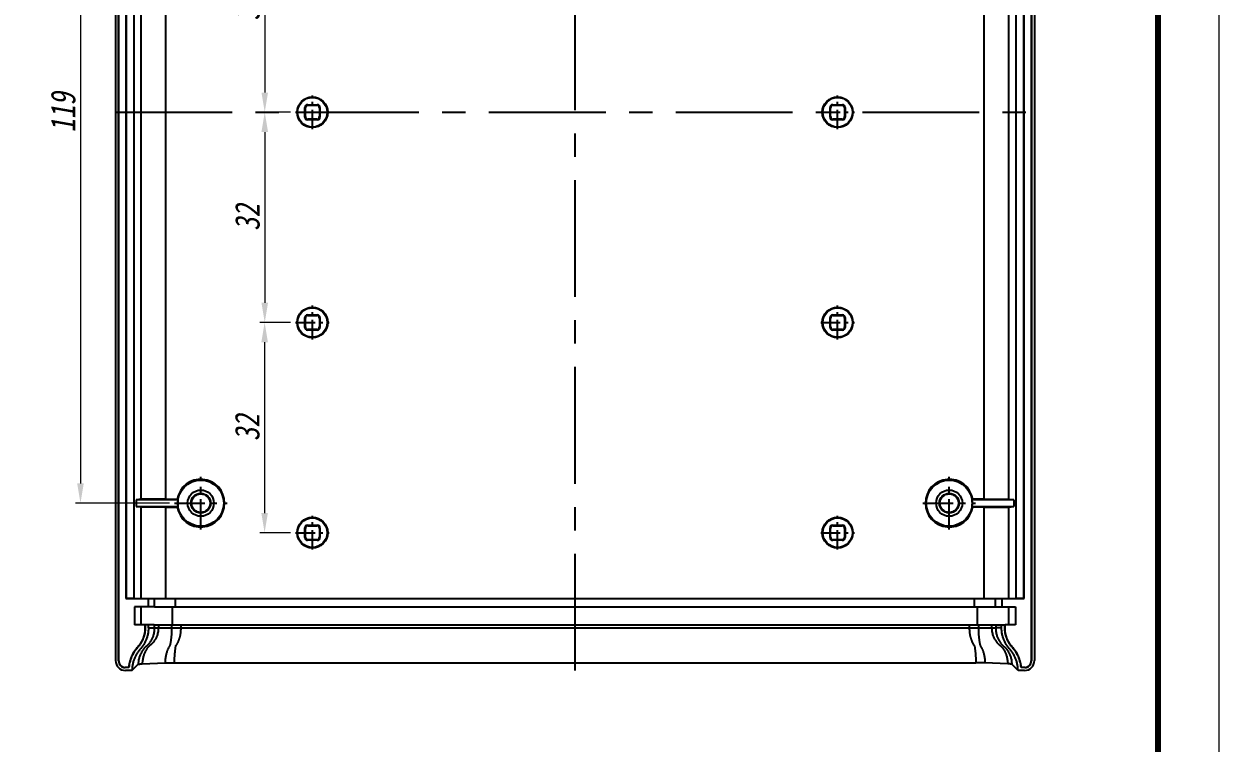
# Model space of a CAD drawing. Header units: millimetres. Extents: x 1518 to 2058, y 69 to 444.
# Drawn here: x 1875.7 to 2057.8, y 224.9 to 334.4 of the extents above; entities that cross this region are included whole.
import ezdxf

# ---------------------------------------------------------------- set-up
doc = ezdxf.new("R2010")
doc.units = ezdxf.units.MM
doc.linetypes.add('CENTER', pattern=[50.8, 31.75, -6.35, 6.35, -6.35])
doc.layers.add('02___PRT_ALL_AXES', color=7, linetype='Continuous')
doc.layers.add('06___PRT_ALL_SURFS', color=7, linetype='Continuous')
doc.layers.add('dim', color=82, linetype='Continuous', lineweight=9)
doc.layers.add('from', color=7, linetype='Continuous', lineweight=13)
doc.styles.add('wuwei', font='simsun.ttc', dxfattribs={"width": 0.8, "oblique": 10})
doc.dimstyles.new('wuwei', dxfattribs={"dimscale": 1.5, "dimtxt": 2.5, "dimasz": 1.5, "dimexe": 0.3, "dimexo": 0.3, "dimgap": 0.5, "dimtad": 1, "dimdsep": 46, "dimtxsty": 'wuwei', "dimcen": 0, "dimclrd": 42, "dimclre": 82, "dimclrt": 82, "dimazin": 2, "dimtfac": 1, "dimtofl": 0, "dimtmove": 0, "dimatfit": 3, "dimfxl": 0, "dimlwd": 5, "dimlwe": 5, "dimarcsym": 0})

# ---------------------------------------------------------------- blocks, each defined once
blk = doc.blocks.new('*D33')
at = {"layer": 'Defpoints', "color": 0}
for p in [(1898.66, 380.41), (1884.33, 261.41), (1898.66, 261.41)]:
    blk.add_point(p, dxfattribs=at)
at = {"layer": 'dim', "color": 82, "lineweight": 5}
for p, q in [((1897.91, 380.41), (1883.58, 380.41)), ((1897.91, 261.41), (1883.58, 261.41))]:
    blk.add_line(p, q, dxfattribs=at)
at = {"layer": 'dim', "color": 42, "lineweight": 5}
blk.add_line((1884.33, 377.41), (1884.33, 264.41), dxfattribs=at)
at = {"layer": 'dim', "color": 42}
for points in [[(1883.83, 377.41), (1884.83, 377.41), (1884.33, 380.41)], [(1883.83, 264.41), (1884.83, 264.41), (1884.33, 261.41)]]:
    blk.add_solid(points, dxfattribs=at)
at = {"layer": 'dim', "color": 82, "insert": (1881.71, 320.91), "char_height": 3.75, "attachment_point": 5, "rotation": 90, "style": 'wuwei'}
blk.add_mtext('119', dxfattribs=at)
blk = doc.blocks.new('*D35')
at = {"layer": 'Defpoints', "color": 0}
for p in [(1917.09, 352.91), (1912.4, 320.91), (1917.09, 320.91)]:
    blk.add_point(p, dxfattribs=at)
at = {"layer": 'dim', "color": 82, "lineweight": 5}
for p, q in [((1916.34, 352.91), (1911.65, 352.91)), ((1916.34, 320.91), (1911.65, 320.91))]:
    blk.add_line(p, q, dxfattribs=at)
at = {"layer": 'dim', "color": 42, "lineweight": 5}
blk.add_line((1912.4, 349.91), (1912.4, 323.91), dxfattribs=at)
at = {"layer": 'dim', "color": 42}
for points in [[(1911.9, 349.91), (1912.9, 349.91), (1912.4, 352.91)], [(1911.9, 323.91), (1912.9, 323.91), (1912.4, 320.91)]]:
    blk.add_solid(points, dxfattribs=at)
at = {"layer": 'dim', "color": 82, "insert": (1909.78, 336.91), "char_height": 3.75, "attachment_point": 5, "rotation": 90, "style": 'wuwei'}
blk.add_mtext('32', dxfattribs=at)
blk = doc.blocks.new('*D36')
at = {"layer": 'Defpoints', "color": 0}
for p in [(1917.09, 320.91), (1912.4, 288.91), (1917.09, 288.91)]:
    blk.add_point(p, dxfattribs=at)
at = {"layer": 'dim', "color": 82, "lineweight": 5}
for p, q in [((1916.34, 320.91), (1911.65, 320.91)), ((1916.34, 288.91), (1911.65, 288.91))]:
    blk.add_line(p, q, dxfattribs=at)
at = {"layer": 'dim', "color": 42, "lineweight": 5}
blk.add_line((1912.4, 317.91), (1912.4, 291.91), dxfattribs=at)
at = {"layer": 'dim', "color": 42}
for points in [[(1911.9, 317.91), (1912.9, 317.91), (1912.4, 320.91)], [(1911.9, 291.91), (1912.9, 291.91), (1912.4, 288.91)]]:
    blk.add_solid(points, dxfattribs=at)
at = {"layer": 'dim', "color": 82, "insert": (1909.78, 304.91), "char_height": 3.75, "attachment_point": 5, "rotation": 90, "style": 'wuwei'}
blk.add_mtext('32', dxfattribs=at)
blk = doc.blocks.new('*D37')
at = {"layer": 'Defpoints', "color": 0}
for p in [(1917.09, 288.91), (1912.38, 256.91), (1917.09, 256.91)]:
    blk.add_point(p, dxfattribs=at)
at = {"layer": 'dim', "color": 82, "lineweight": 5}
for p, q in [((1916.34, 288.91), (1911.63, 288.91)), ((1916.34, 256.91), (1911.63, 256.91))]:
    blk.add_line(p, q, dxfattribs=at)
at = {"layer": 'dim', "color": 42, "lineweight": 5}
blk.add_line((1912.38, 285.91), (1912.38, 259.91), dxfattribs=at)
at = {"layer": 'dim', "color": 42}
for points in [[(1911.88, 285.91), (1912.88, 285.91), (1912.38, 288.91)], [(1911.88, 259.91), (1912.88, 259.91), (1912.38, 256.91)]]:
    blk.add_solid(points, dxfattribs=at)
at = {"layer": 'dim', "color": 82, "insert": (1909.75, 272.91), "char_height": 3.75, "attachment_point": 5, "rotation": 90, "style": 'wuwei'}
blk.add_mtext('32', dxfattribs=at)

msp = doc.modelspace()

# ---------------------------------------------------------------- linework, layer by layer
at = {"color": 7, "linetype": 'Continuous'}
for p, q in [((1889.679, 404.394), (1889.679, 237.435)), ((1890.131, 237.413), (1890.131, 404.416)), ((1890.157, 237.413), (1890.157, 404.416)), ((2029.157, 404.416), (2029.157, 237.413)), ((2029.183, 404.416), (2029.183, 237.413)), ((2029.635, 404.394), (2029.635, 237.435)), ((1891.259, 394.914), (1891.259, 246.914)), ((1891.299, 394.875), (1891.299, 246.954)), ((1892.494, 246.954), (1892.494, 394.875)), ((2026.82, 394.875), (2026.82, 246.954)), ((2028.015, 246.954), (2028.015, 394.875)), ((2028.055, 246.914), (2028.055, 394.914)), ((1893.559, 262.007), (1893.559, 379.822)), ((1897.327, 262.025), (1897.327, 379.803)), ((2021.987, 262.025), (2021.987, 379.803)), ((2025.755, 262.007), (2025.755, 379.822)), ((1918.507, 320.164), (1918.507, 321.664)), ((1918.594, 321.577), (1918.507, 321.664)), ((1918.594, 320.252), (1918.594, 321.577)), ((1918.994, 321.977), (1918.907, 322.064)), ((1918.907, 322.064), (1920.407, 322.064)), ((1918.994, 321.977), (1920.32, 321.977)), ((1920.32, 321.977), (1920.407, 322.064)), ((1920.72, 321.577), (1920.807, 321.664)), ((1920.72, 321.577), (1920.72, 320.252)), ((1920.807, 321.664), (1920.807, 320.164)), ((1998.594, 321.577), (1998.507, 321.664)), ((1998.507, 320.164), (1998.507, 321.664)), ((1998.594, 320.252), (1998.594, 321.577)), ((1998.907, 322.064), (2000.407, 322.064)), ((1998.994, 321.977), (1998.907, 322.064)), ((1998.994, 321.977), (2000.32, 321.977)), ((2000.32, 321.977), (2000.407, 322.064)), ((2000.72, 321.577), (2000.807, 321.664)), ((2000.72, 321.577), (2000.72, 320.252)), ((2000.807, 321.664), (2000.807, 320.164)), ((1918.594, 320.252), (1918.507, 320.164)), ((1918.994, 319.852), (1918.907, 319.764)), ((1920.407, 319.764), (1918.907, 319.764)), ((1920.32, 319.852), (1918.994, 319.852)), ((1920.32, 319.852), (1920.407, 319.764)), ((1920.72, 320.252), (1920.807, 320.164)), ((1998.594, 320.252), (1998.507, 320.164)), ((1998.994, 319.852), (1998.907, 319.764)), ((2000.407, 319.764), (1998.907, 319.764)), ((2000.32, 319.852), (1998.994, 319.852)), ((2000.32, 319.852), (2000.407, 319.764)), ((2000.72, 320.252), (2000.807, 320.164)), ((1918.594, 289.577), (1918.507, 289.664)), ((1918.507, 288.164), (1918.507, 289.664)), ((1918.594, 288.252), (1918.594, 289.577)), ((1918.994, 289.977), (1918.907, 290.064)), ((1918.907, 290.064), (1920.407, 290.064)), ((1918.994, 289.977), (1920.32, 289.977)), ((1920.32, 289.977), (1920.407, 290.064)), ((1920.72, 289.577), (1920.807, 289.664)), ((1920.72, 289.577), (1920.72, 288.252)), ((1920.807, 289.664), (1920.807, 288.164)), ((1998.594, 289.577), (1998.507, 289.664)), ((1998.507, 288.164), (1998.507, 289.664)), ((1998.594, 288.252), (1998.594, 289.577)), ((1998.907, 290.064), (2000.407, 290.064)), ((1998.994, 289.977), (1998.907, 290.064)), ((1998.994, 289.977), (2000.32, 289.977)), ((2000.32, 289.977), (2000.407, 290.064)), ((2000.72, 289.577), (2000.807, 289.664)), ((2000.72, 289.577), (2000.72, 288.252)), ((2000.807, 289.664), (2000.807, 288.164)), ((1918.594, 288.252), (1918.507, 288.164)), ((1918.994, 287.852), (1918.907, 287.764)), ((1920.407, 287.764), (1918.907, 287.764)), ((1920.32, 287.852), (1918.994, 287.852)), ((1920.32, 287.852), (1920.407, 287.764)), ((1920.72, 288.252), (1920.807, 288.164)), ((1998.594, 288.252), (1998.507, 288.164)), ((1998.994, 287.852), (1998.907, 287.764)), ((2000.407, 287.764), (1998.907, 287.764)), ((2000.32, 287.852), (1998.994, 287.852)), ((2000.32, 287.852), (2000.407, 287.764)), ((2000.72, 288.252), (2000.807, 288.164)), ((1893.559, 262.007), (1892.791, 261.914)), ((1892.791, 261.914), (1892.791, 260.914)), ((1899.166, 261.914), (1892.791, 261.914)), ((1893.559, 260.822), (1892.791, 260.914)), ((1892.791, 260.914), (1899.166, 260.914)), ((1897.327, 262.025), (1893.559, 262.007)), ((1893.559, 246.914), (1893.559, 260.822)), ((1897.327, 260.803), (1893.559, 260.822)), ((1897.327, 262.025), (1899.071, 262.025)), ((1897.327, 246.914), (1897.327, 260.803)), ((1897.327, 260.803), (1899.071, 260.803)), ((2026.523, 261.914), (2020.148, 261.914)), ((2020.148, 260.914), (2026.523, 260.914)), ((2021.987, 262.025), (2020.242, 262.025)), ((2021.987, 260.803), (2020.242, 260.803)), ((2021.987, 262.025), (2025.755, 262.007)), ((2021.987, 260.803), (2025.755, 260.822)), ((2021.987, 246.914), (2021.987, 260.803)), ((2025.755, 262.007), (2026.523, 261.914)), ((2025.755, 260.822), (2026.523, 260.914)), ((2025.755, 246.914), (2025.755, 260.822)), ((2026.523, 261.914), (2026.523, 260.914)), ((1918.594, 257.577), (1918.507, 257.664)), ((1918.507, 256.164), (1918.507, 257.664)), ((1918.594, 256.252), (1918.594, 257.577)), ((1918.994, 257.977), (1918.907, 258.064)), ((1918.907, 258.064), (1920.407, 258.064)), ((1918.994, 257.977), (1920.32, 257.977)), ((1920.32, 257.977), (1920.407, 258.064)), ((1920.72, 257.577), (1920.807, 257.664)), ((1920.72, 257.577), (1920.72, 256.252)), ((1920.807, 257.664), (1920.807, 256.164)), ((1998.594, 257.577), (1998.507, 257.664)), ((1998.507, 256.164), (1998.507, 257.664)), ((1998.594, 256.252), (1998.594, 257.577)), ((1998.907, 258.064), (2000.407, 258.064)), ((1998.994, 257.977), (1998.907, 258.064)), ((1998.994, 257.977), (2000.32, 257.977)), ((2000.32, 257.977), (2000.407, 258.064)), ((2000.72, 257.577), (2000.807, 257.664)), ((2000.72, 257.577), (2000.72, 256.252)), ((2000.807, 257.664), (2000.807, 256.164)), ((1918.594, 256.252), (1918.507, 256.164)), ((1918.994, 255.852), (1918.907, 255.764)), ((1920.407, 255.764), (1918.907, 255.764)), ((1920.32, 255.852), (1918.994, 255.852)), ((1920.32, 255.852), (1920.407, 255.764)), ((1920.72, 256.252), (1920.807, 256.164)), ((1998.594, 256.252), (1998.507, 256.164)), ((1998.994, 255.852), (1998.907, 255.764)), ((2000.407, 255.764), (1998.907, 255.764)), ((2000.32, 255.852), (1998.994, 255.852)), ((2000.32, 255.852), (2000.407, 255.764)), ((2000.72, 256.252), (2000.807, 256.164)), ((1891.259, 246.914), (1891.299, 246.954)), ((1891.259, 246.914), (1895.615, 246.914)), ((1891.299, 246.954), (1892.494, 246.954)), ((1892.559, 246.914), (1892.494, 246.954)), ((1894.657, 246.914), (1894.657, 245.614)), ((2023.699, 246.914), (2028.055, 246.914)), ((2024.657, 246.914), (2024.657, 245.614)), ((2026.755, 246.914), (2026.82, 246.954)), ((2026.82, 246.954), (2028.015, 246.954)), ((2028.055, 246.914), (2028.015, 246.954)), ((1895.615, 245.614), (1892.559, 245.614)), ((1892.559, 245.614), (1892.559, 242.914)), ((2023.699, 245.614), (2026.755, 245.614)), ((2026.755, 245.614), (2026.755, 242.914)), ((1894.157, 242.914), (1892.559, 242.914)), ((1894.157, 242.914), (1894.157, 242.414)), ((1894.157, 242.414), (1894.183, 242.414)), ((1895.58, 242.914), (1894.183, 242.914)), ((1894.183, 242.914), (1894.183, 242.414)), ((1894.679, 242.414), (1894.679, 242.914)), ((1894.679, 242.414), (1895.58, 242.414)), ((2023.734, 242.914), (2025.131, 242.914)), ((2024.635, 242.414), (2023.734, 242.414)), ((2024.635, 242.414), (2024.635, 242.914)), ((2025.131, 242.414), (2025.131, 242.914)), ((2026.755, 242.914), (2025.157, 242.914)), ((2025.157, 242.414), (2025.157, 242.914)), ((1890.157, 237.413), (1890.131, 237.413)), ((1892.176, 235.936), (1893.127, 236.886)), ((2027.138, 235.936), (2026.187, 236.886)), ((2029.157, 237.413), (2029.183, 237.413)), ((1891.678, 236.414), (1891.156, 236.414)), ((1891.156, 236.414), (1891.156, 236.388)), ((1891.702, 236.388), (1891.156, 236.388)), ((1892.176, 235.936), (1891.177, 235.936)), ((2028.137, 235.936), (2027.138, 235.936)), ((2028.158, 236.388), (2027.612, 236.388)), ((2028.158, 236.414), (2027.636, 236.414)), ((2028.158, 236.414), (2028.158, 236.388))]:
    msp.add_line(p, q, dxfattribs=at)
at = {"color": 1, "linetype": 'CENTER', "ltscale": 0.559825}
for p, q in [((1959.657, 235.936), (1959.657, 405.893)), ((1889.679, 320.914), (2029.635, 320.914))]:
    msp.add_line(p, q, dxfattribs=at)
at = {"color": 1, "linetype": 'CENTER', "ltscale": 0.093491}
for p, q in [((1919.657, 318.343), (1919.657, 323.485)), ((1999.657, 318.343), (1999.657, 323.485)), ((1917.086, 320.914), (1922.228, 320.914)), ((1997.086, 320.914), (2002.228, 320.914)), ((1919.657, 286.343), (1919.657, 291.485)), ((1999.657, 286.343), (1999.657, 291.485)), ((1917.086, 288.914), (1922.228, 288.914)), ((1997.086, 288.914), (2002.228, 288.914)), ((1919.657, 254.343), (1919.657, 259.485)), ((1999.657, 254.343), (1999.657, 259.485)), ((1917.086, 256.914), (1922.228, 256.914)), ((1997.086, 256.914), (2002.228, 256.914))]:
    msp.add_line(p, q, dxfattribs=at)
at = {"color": 1, "linetype": 'CENTER', "ltscale": 0.145487}
for p, q in [((1902.657, 257.413), (1902.657, 265.415)), ((2016.657, 257.413), (2016.657, 265.415)), ((1898.656, 261.414), (1906.658, 261.414)), ((2012.656, 261.414), (2020.658, 261.414))]:
    msp.add_line(p, q, dxfattribs=at)
at = {"color": 7, "linetype": 'Continuous'}
for centre, radius in [((1919.657, 320.914), 2.337), ((1919.657, 320.914), 2.25), ((1999.657, 320.914), 2.337), ((1999.657, 320.914), 2.25), ((1919.657, 288.914), 2.337), ((1919.657, 288.914), 2.25), ((1999.657, 288.914), 2.337), ((1999.657, 288.914), 2.25), ((1902.657, 261.414), 3.5), ((2016.657, 261.414), 3.5), ((1902.657, 261.414), 1.5), ((1902.657, 261.414), 1.415), ((2016.657, 261.414), 1.5), ((2016.657, 261.414), 1.415), ((1919.657, 256.914), 2.337), ((1919.657, 256.914), 2.25), ((1999.657, 256.914), 2.337), ((1999.657, 256.914), 2.25)]:
    msp.add_circle(centre, radius, dxfattribs=at)
for centre, radius, start, end in [((1902.657, 261.414), 3.637, 189.67087, 170.32913), ((2016.657, 261.414), 3.637, 9.67087, 350.32913), ((1907.472, 269.114), 10.991, 220.16054, 220.92198), ((1907.515, 253.678), 11.048, 139.07999, 139.8375), ((1902.657, 261.414), 3.526, 171.84818, 188.15182), ((2011.799, 269.151), 11.048, 319.07999, 319.8375), ((2016.657, 261.414), 3.526, 351.84818, 8.15182), ((2011.842, 253.715), 10.991, 40.16054, 40.92198), ((1891.155, 237.412), 1.024, 179.9636, 270.0364), ((1891.155, 237.412), 0.998, 179.96838, 270.03162), ((2028.159, 237.412), 1.024, 269.9636, 0.0364), ((2028.159, 237.412), 0.998, 269.96905, 0.03095), ((1903.385, 247.074), 15.832, 222.31884, 222.44722), ((2015.929, 247.074), 15.832, 317.55278, 317.68116)]:
    msp.add_arc(centre, radius, start, end, dxfattribs=at)
for centre, major_axis, ratio, start_param, end_param in [((1918.907, 321.664), (0.283, -0.283), 0.9996955, 2.3563468, 3.9268385), ((1918.994, 321.577), (0.283, -0.283), 0.9996955, 2.3563468, 3.9268385), ((1920.32, 321.577), (-0.283, -0.283), 0.9996955, 2.3563468, 3.9268385), ((1920.407, 321.664), (0.283, 0.283), 0.9996955, -0.7852459, 0.7852459), ((1998.907, 321.664), (0.283, -0.283), 0.9996955, 2.3563468, 3.9268385), ((1998.994, 321.577), (0.283, -0.283), 0.9996955, 2.3563468, 3.9268385), ((2000.32, 321.577), (-0.283, -0.283), 0.9996955, 2.3563468, 3.9268385), ((2000.407, 321.664), (0.283, 0.283), 0.9996955, -0.7852459, 0.7852459), ((1918.907, 320.164), (0.283, 0.283), 0.9996955, -3.9268385, -2.3563468), ((1918.994, 320.252), (0.283, 0.283), 0.9996955, 2.3563468, 3.9268385), ((1920.32, 320.252), (-0.283, 0.283), 0.9996955, 2.3563468, 3.9268385), ((1920.407, 320.164), (0.283, -0.283), 0.9996955, -0.7852459, 0.7852459), ((1998.907, 320.164), (0.283, 0.283), 0.9996955, -3.9268385, -2.3563468), ((1998.994, 320.252), (0.283, 0.283), 0.9996955, 2.3563468, 3.9268385), ((2000.32, 320.252), (-0.283, 0.283), 0.9996955, 2.3563468, 3.9268385), ((2000.407, 320.164), (0.283, -0.283), 0.9996955, -0.7852459, 0.7852459), ((1918.907, 289.664), (0.283, -0.283), 0.9996955, 2.3563468, 3.9268385), ((1918.994, 289.577), (0.283, -0.283), 0.9996955, 2.3563468, 3.9268385), ((1920.32, 289.577), (-0.283, -0.283), 0.9996955, 2.3563468, 3.9268385), ((1920.407, 289.664), (0.283, 0.283), 0.9996955, -0.7852459, 0.7852459), ((1998.907, 289.664), (0.283, -0.283), 0.9996955, 2.3563468, 3.9268385), ((1998.994, 289.577), (0.283, -0.283), 0.9996955, 2.3563468, 3.9268385), ((2000.32, 289.577), (-0.283, -0.283), 0.9996955, 2.3563468, 3.9268385), ((2000.407, 289.664), (0.283, 0.283), 0.9996955, -0.7852459, 0.7852459), ((1918.907, 288.164), (0.283, 0.283), 0.9996955, -3.9268385, -2.3563468), ((1918.994, 288.252), (0.283, 0.283), 0.9996955, 2.3563468, 3.9268385), ((1920.32, 288.252), (-0.283, 0.283), 0.9996955, 2.3563468, 3.9268385), ((1920.407, 288.164), (0.283, -0.283), 0.9996955, -0.7852459, 0.7852459), ((1998.907, 288.164), (0.283, 0.283), 0.9996955, -3.9268385, -2.3563468), ((1998.994, 288.252), (0.283, 0.283), 0.9996955, 2.3563468, 3.9268385), ((2000.32, 288.252), (-0.283, 0.283), 0.9996955, 2.3563468, 3.9268385), ((2000.407, 288.164), (0.283, -0.283), 0.9996955, -0.7852459, 0.7852459), ((1918.907, 257.664), (0.283, -0.283), 0.9996955, 2.3563468, 3.9268385), ((1918.994, 257.577), (0.283, -0.283), 0.9996955, 2.3563468, 3.9268385), ((1920.32, 257.577), (-0.283, -0.283), 0.9996955, 2.3563468, 3.9268385), ((1920.407, 257.664), (0.283, 0.283), 0.9996955, -0.7852459, 0.7852459), ((1998.907, 257.664), (0.283, -0.283), 0.9996955, 2.3563468, 3.9268385), ((1998.994, 257.577), (0.283, -0.283), 0.9996955, 2.3563468, 3.9268385), ((2000.32, 257.577), (-0.283, -0.283), 0.9996955, 2.3563468, 3.9268385), ((2000.407, 257.664), (0.283, 0.283), 0.9996955, -0.7852459, 0.7852459), ((1918.907, 256.164), (0.283, 0.283), 0.9996955, -3.9268385, -2.3563468), ((1918.994, 256.252), (0.283, 0.283), 0.9996955, 2.3563468, 3.9268385), ((1920.32, 256.252), (-0.283, 0.283), 0.9996955, 2.3563468, 3.9268385), ((1920.407, 256.164), (0.283, -0.283), 0.9996955, -0.7852459, 0.7852459), ((1998.907, 256.164), (0.283, 0.283), 0.9996955, -3.9268385, -2.3563468), ((1998.994, 256.252), (0.283, 0.283), 0.9996955, 2.3563468, 3.9268385), ((2000.32, 256.252), (-0.283, 0.283), 0.9996955, 2.3563468, 3.9268385), ((2000.407, 256.164), (0.283, -0.283), 0.9996955, -0.7852459, 0.7852459), ((1891.18, 237.438), (-1.063, -1.063), 0.9980992, -0.7844468, 0.7844468), ((2028.134, 237.438), (1.063, -1.063), 0.9980992, -0.7844468, 0.7844468)]:
    msp.add_ellipse(centre, major_axis=major_axis, ratio=ratio, start_param=start_param, end_param=end_param, dxfattribs=at)
for points, start_tangent, end_tangent in [([(1894.157, 242.414), (1894.084, 241.62), (1893.867, 240.853), (1893.512, 240.137), (1893.291, 239.811), (1893.026, 239.49), (1892.877, 239.314), (1892.725, 239.124), (1892.446, 238.714), (1892.012, 237.836), (1891.856, 237.369), (1891.678, 236.414)], (0, -1), (-0.0934495, -0.995624)), ([(1894.183, 242.414), (1894.11, 241.615), (1893.891, 240.844), (1893.535, 240.123), (1893.312, 239.795), (1893.046, 239.473), (1892.897, 239.298), (1892.746, 239.108), (1892.468, 238.7), (1892.036, 237.826), (1891.882, 237.362), (1891.704, 236.412), (1891.702, 236.388)], (0, -1), (-0.088989, -0.9960326)), ([(1894.679, 242.414), (1894.652, 241.908), (1894.572, 241.407), (1894.441, 240.918), (1894.258, 240.445), (1894.027, 239.994), (1893.75, 239.569), (1893.428, 239.176), (1893.107, 238.782), (1892.829, 238.357), (1892.598, 237.905), (1892.415, 237.432), (1892.283, 236.943), (1892.203, 236.442), (1892.176, 235.936)], (0, -1), (-0.000323, -0.9999999)), ([(2027.138, 235.936), (2027.111, 236.442), (2027.031, 236.943), (2026.899, 237.432), (2026.716, 237.905), (2026.485, 238.356), (2026.208, 238.781), (2025.887, 239.174), (2025.565, 239.568), (2025.288, 239.993), (2025.056, 240.445), (2024.873, 240.918), (2024.741, 241.407), (2024.662, 241.908), (2024.635, 242.414)], (-0.000323, 0.9999999), (0, 1)), ([(2027.612, 236.388), (2027.61, 236.412), (2027.432, 237.362), (2027.278, 237.826), (2026.846, 238.7), (2026.568, 239.108), (2026.416, 239.298), (2026.268, 239.473), (2026.002, 239.795), (2025.779, 240.123), (2025.423, 240.844), (2025.204, 241.615), (2025.131, 242.414)], (-0.088989, 0.9960326), (0, 1)), ([(2027.636, 236.414), (2027.458, 237.369), (2027.302, 237.836), (2026.868, 238.714), (2026.589, 239.124), (2026.437, 239.314), (2026.288, 239.49), (2026.023, 239.811), (2025.801, 240.137), (2025.447, 240.853), (2025.23, 241.62), (2025.157, 242.414)], (-0.0934495, 0.995624), (0, 1))]:
    msp.add_spline(points, degree=3, dxfattribs=dict(at, start_tangent=start_tangent, end_tangent=end_tangent))
at = {"layer": '02___PRT_ALL_AXES', "color": 7, "linetype": 'Continuous'}
for centre in [(1902.657, 261.414), (2016.657, 261.414)]:
    msp.add_circle(centre, 2, dxfattribs=at)
at = {"layer": '06___PRT_ALL_SURFS', "color": 7, "linetype": 'Continuous'}
for p, q in [((1895.615, 246.914), (2023.699, 246.914)), ((1895.615, 245.614), (1895.615, 246.914)), ((1898.799, 245.614), (1898.799, 246.914)), ((2020.515, 245.614), (2020.515, 246.914)), ((2023.699, 245.614), (2023.699, 246.914)), ((1893.559, 242.914), (1893.559, 245.614)), ((1895.615, 245.614), (2023.699, 245.614)), ((1898.371, 242.914), (1898.371, 245.614)), ((2020.942, 242.914), (2020.942, 245.614)), ((2025.755, 242.914), (2025.755, 245.614)), ((1895.58, 242.914), (2023.734, 242.914)), ((1895.58, 242.914), (1895.58, 242.414)), ((1895.58, 242.414), (2023.734, 242.414)), ((1896.196, 242.914), (1896.196, 242.414)), ((1898.218, 242.914), (1898.218, 242.414)), ((1899.601, 242.914), (1899.601, 242.414)), ((1959.657, 237.115), (1959.657, 242.414)), ((2019.712, 242.914), (2019.712, 242.414)), ((2021.096, 242.914), (2021.096, 242.414)), ((2023.118, 242.914), (2023.118, 242.414)), ((2023.734, 242.914), (2023.734, 242.414)), ((1893.743, 236.946), (1897.214, 237.091)), ((1898.599, 237.115), (2020.715, 237.115)), ((2025.571, 236.946), (2022.1, 237.091))]:
    msp.add_line(p, q, dxfattribs=at)
for points, start_tangent, end_tangent in [([(1895.58, 242.414), (1895.564, 242.055), (1895.521, 241.73), (1895.458, 241.439), (1895.381, 241.176), (1895.294, 240.942), (1895.201, 240.735), (1895.106, 240.55), (1895.009, 240.386), (1894.913, 240.241), (1894.821, 240.113), (1894.735, 240.004), (1894.653, 239.91), (1894.572, 239.824), (1894.486, 239.739), (1894.398, 239.656), (1894.305, 239.569), (1894.208, 239.477), (1894.105, 239.373), (1893.998, 239.253), (1893.895, 239.126), (1893.796, 238.99), (1893.699, 238.842), (1893.603, 238.681), (1893.511, 238.505), (1893.421, 238.306), (1893.335, 238.081), (1893.258, 237.83), (1893.194, 237.549), (1893.148, 237.237), (1893.127, 236.886)], (-0.0000058, -1), (-0.0157959, -0.9998752)), ([(1896.196, 242.414), (1896.175, 242.048), (1896.123, 241.72), (1896.046, 241.424), (1895.953, 241.16), (1895.848, 240.924), (1895.736, 240.717), (1895.621, 240.532), (1895.506, 240.369), (1895.392, 240.224), (1895.282, 240.099), (1895.178, 239.993), (1895.077, 239.9), (1894.977, 239.813), (1894.879, 239.727), (1894.784, 239.642), (1894.69, 239.551), (1894.596, 239.445), (1894.504, 239.324), (1894.42, 239.2), (1894.334, 239.065), (1894.248, 238.915), (1894.164, 238.751), (1894.083, 238.572), (1894.005, 238.372), (1893.931, 238.148), (1893.864, 237.897), (1893.806, 237.615), (1893.764, 237.299), (1893.743, 236.946)], (-0.0000088, -1), (-0.0217081, -0.9997644)), ([(1898.218, 242.414), (1898.217, 242.177), (1898.212, 241.962), (1898.205, 241.766), (1898.196, 241.588), (1898.186, 241.425), (1898.175, 241.274), (1898.163, 241.135), (1898.15, 241.011), (1898.138, 240.9), (1898.126, 240.798), (1898.113, 240.701), (1898.1, 240.606), (1898.086, 240.513), (1898.072, 240.421), (1898.058, 240.331), (1898.043, 240.243), (1898.031, 240.16), (1898.019, 240.082), (1898.007, 240.009), (1897.993, 239.938), (1897.974, 239.865), (1897.948, 239.791), (1897.917, 239.714), (1897.877, 239.63), (1897.824, 239.535), (1897.761, 239.429), (1897.697, 239.312), (1897.637, 239.186), (1897.582, 239.057), (1897.531, 238.925), (1897.484, 238.79), (1897.441, 238.651), (1897.402, 238.51), (1897.365, 238.362), (1897.331, 238.203), (1897.298, 238.027), (1897.269, 237.828), (1897.243, 237.606), (1897.224, 237.36), (1897.214, 237.091)], (-0.0000023, -1), (-0.0166111, -0.999862)), ([(1899.601, 242.414), (1899.597, 242.18), (1899.585, 241.966), (1899.567, 241.771), (1899.545, 241.594), (1899.52, 241.43), (1899.492, 241.279), (1899.462, 241.14), (1899.431, 241.015), (1899.401, 240.902), (1899.37, 240.8), (1899.338, 240.704), (1899.305, 240.611), (1899.27, 240.521), (1899.234, 240.433), (1899.197, 240.348), (1899.159, 240.266), (1899.121, 240.185), (1899.08, 240.104), (1899.037, 240.023), (1898.991, 239.942), (1898.942, 239.863), (1898.894, 239.788), (1898.849, 239.717), (1898.812, 239.643), (1898.785, 239.555), (1898.77, 239.444), (1898.756, 239.321), (1898.739, 239.197), (1898.723, 239.069), (1898.707, 238.938), (1898.692, 238.803), (1898.679, 238.664), (1898.666, 238.52), (1898.654, 238.373), (1898.643, 238.215), (1898.631, 238.04), (1898.621, 237.845), (1898.611, 237.627), (1898.604, 237.384), (1898.599, 237.115)], (0.000004, -1), (-0.0124801, -0.9999221)), ([(2019.712, 242.414), (2019.717, 242.18), (2019.729, 241.966), (2019.747, 241.771), (2019.769, 241.594), (2019.794, 241.43), (2019.822, 241.279), (2019.852, 241.14), (2019.883, 241.015), (2019.913, 240.902), (2019.944, 240.8), (2019.976, 240.704), (2020.009, 240.611), (2020.044, 240.521), (2020.08, 240.433), (2020.117, 240.348), (2020.155, 240.266), (2020.193, 240.185), (2020.234, 240.104), (2020.277, 240.023), (2020.323, 239.942), (2020.372, 239.863), (2020.42, 239.788), (2020.465, 239.717), (2020.502, 239.643), (2020.529, 239.555), (2020.544, 239.444), (2020.558, 239.321), (2020.575, 239.197), (2020.591, 239.069), (2020.607, 238.938), (2020.622, 238.803), (2020.635, 238.664), (2020.648, 238.52), (2020.66, 238.373), (2020.671, 238.215), (2020.683, 238.04), (2020.693, 237.845), (2020.703, 237.627), (2020.71, 237.384), (2020.715, 237.115)], (-0.000004, -1), (0.0124801, -0.9999221)), ([(2021.096, 242.414), (2021.097, 242.177), (2021.102, 241.962), (2021.109, 241.766), (2021.118, 241.588), (2021.128, 241.425), (2021.139, 241.274), (2021.151, 241.135), (2021.164, 241.011), (2021.176, 240.9), (2021.188, 240.798), (2021.201, 240.701), (2021.214, 240.606), (2021.228, 240.513), (2021.242, 240.421), (2021.256, 240.331), (2021.271, 240.243), (2021.283, 240.16), (2021.295, 240.082), (2021.307, 240.009), (2021.321, 239.938), (2021.34, 239.865), (2021.366, 239.791), (2021.397, 239.714), (2021.436, 239.63), (2021.49, 239.535), (2021.553, 239.429), (2021.617, 239.312), (2021.677, 239.186), (2021.732, 239.057), (2021.783, 238.925), (2021.83, 238.79), (2021.873, 238.651), (2021.912, 238.51), (2021.949, 238.362), (2021.983, 238.203), (2022.016, 238.027), (2022.045, 237.828), (2022.071, 237.606), (2022.09, 237.36), (2022.1, 237.091)], (0.0000023, -1), (0.0166111, -0.999862)), ([(2023.118, 242.414), (2023.139, 242.048), (2023.191, 241.72), (2023.268, 241.424), (2023.361, 241.16), (2023.466, 240.924), (2023.578, 240.717), (2023.693, 240.532), (2023.808, 240.369), (2023.922, 240.224), (2024.032, 240.099), (2024.136, 239.993), (2024.237, 239.9), (2024.337, 239.813), (2024.435, 239.727), (2024.53, 239.642), (2024.624, 239.551), (2024.718, 239.445), (2024.81, 239.324), (2024.894, 239.2), (2024.98, 239.065), (2025.066, 238.915), (2025.15, 238.751), (2025.231, 238.572), (2025.309, 238.372), (2025.383, 238.148), (2025.45, 237.897), (2025.508, 237.615), (2025.55, 237.299), (2025.571, 236.946)], (0.0000088, -1), (0.0217081, -0.9997644)), ([(2023.734, 242.414), (2023.75, 242.055), (2023.793, 241.73), (2023.856, 241.439), (2023.933, 241.176), (2024.02, 240.942), (2024.113, 240.735), (2024.208, 240.55), (2024.305, 240.386), (2024.401, 240.241), (2024.493, 240.113), (2024.579, 240.004), (2024.661, 239.91), (2024.742, 239.824), (2024.828, 239.739), (2024.916, 239.656), (2025.009, 239.569), (2025.106, 239.477), (2025.209, 239.373), (2025.316, 239.253), (2025.419, 239.126), (2025.518, 238.99), (2025.615, 238.842), (2025.711, 238.681), (2025.803, 238.505), (2025.893, 238.306), (2025.978, 238.081), (2026.055, 237.83), (2026.12, 237.549), (2026.166, 237.237), (2026.187, 236.886)], (0.0000058, -1), (0.0157959, -0.9998752)), ([(1893.127, 236.886), (1893.213, 236.908), (1893.423, 236.928), (1893.743, 236.946)], (0.7071235, 0.7070901), (0.9991277, 0.04176)), ([(1897.214, 237.091), (1897.622, 237.104), (1898.095, 237.112), (1898.599, 237.115)], (0.9991277, 0.0417598), (1, 0.0000001)), ([(2022.1, 237.091), (2021.692, 237.104), (2021.219, 237.112), (2020.715, 237.115)], (-0.9991277, 0.0417598), (-1, 0.0000001)), ([(2026.187, 236.886), (2026.101, 236.908), (2025.891, 236.928), (2025.571, 236.946)], (-0.7071235, 0.7070901), (-0.9991277, 0.04176))]:
    msp.add_spline(points, degree=3, dxfattribs=dict(at, start_tangent=start_tangent, end_tangent=end_tangent))
at = {"layer": 'from'}
msp.add_lwpolyline([(1518.224, 68.91), (2057.764, 68.91), (2057.764, 443.842), (1518.224, 443.842)], close=True, dxfattribs=at)
at = {"layer": 'from', "const_width": 0.93}
msp.add_lwpolyline([(1527.523, 78.208), (1527.523, 434.543), (2048.466, 434.543), (2048.466, 78.208), (1527.523, 78.208)], dxfattribs=at)

# ---------------------------------------------------------------- dimensions: what is measured, and where the dimension line sits
at = {"layer": 'dim'}
for base, p1, p2, picture, middle in [((1884.332, 261.414), (1898.656, 380.414), (1898.656, 261.414), '*D33', (1881.708, 320.914)), ((1912.403, 320.914), (1917.086, 352.914), (1917.086, 320.914), '*D35', (1909.778, 336.914)), ((1912.4, 288.914), (1917.086, 320.914), (1917.086, 288.914), '*D36', (1909.775, 304.914)), ((1912.378, 256.914), (1917.086, 288.914), (1917.086, 256.914), '*D37', (1909.754, 272.914))]:
    dim = msp.add_linear_dim(base=base, p1=p1, p2=p2, angle=90, dimstyle='wuwei', override={"dimasz": 2, "dimexe": 0.49975, "dimexo": 0.49975, "dimgap": 0.49975}, dxfattribs=at)
    dim.commit()
    dim.dimension.update_dxf_attribs({"geometry": picture, "text_midpoint": middle})

doc.saveas('drawing.dxf')
